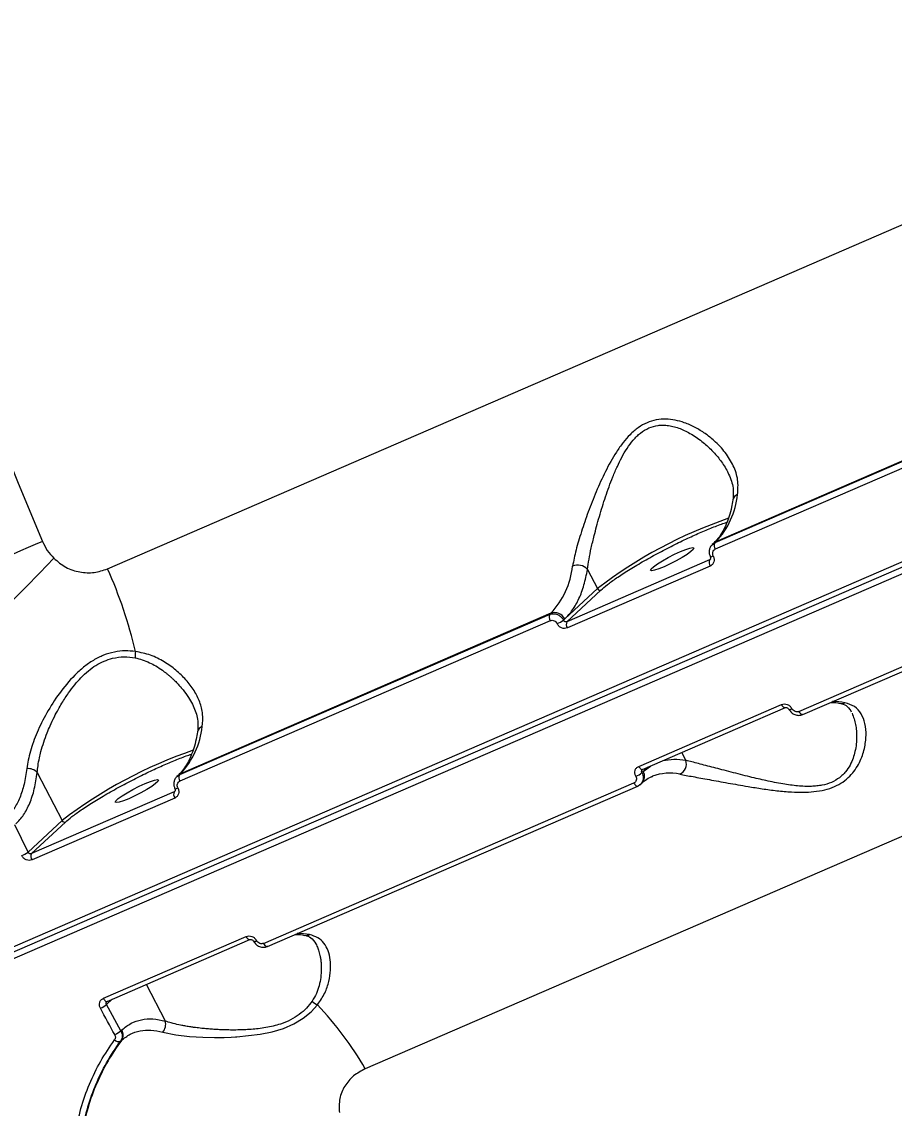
# Model space of a CAD drawing. Header units: millimetres. Extents: x -6332 to 8932, y -6739 to 7096.
# Drawn here: x -2761.2 to -2599.8, y -2393.5 to -2192.6 of the extents above; entities that cross this region are included whole.
import ezdxf

# ---------------------------------------------------------------- set-up
doc = ezdxf.new("R2010")
doc.units = ezdxf.units.MM
for name, color, linetype in [('DIKOM_ОБЪЕКТ', 7, 'Continuous'), ('DIKOM_РАЗМЕР_ЗОНА', 7, 'Continuous'), ('DIKOM_РАЗМЕР_ОБЪЕКТА', 7, 'Continuous')]:
    doc.layers.add(name, color=color, linetype=linetype)
doc.styles.add('style1', font='arial.ttf', dxfattribs={"width": 0.8})
doc.dimstyles.new('1-50', dxfattribs={"dimtxt": 300, "dimasz": 200, "dimexe": 100, "dimexo": 0, "dimgap": 100, "dimtad": 1, "dimtxsty": 'style1', "dimcen": 200, "dimclrd": 7, "dimclre": 7, "dimclrt": 7, "dimadec": 1, "dimazin": 2, "dimtfac": 1, "dimtmove": 0, "dimatfit": 2, "dimfxl": 0, "dimlwd": 25, "dimlwe": 18, "dimarcsym": 0})

# ---------------------------------------------------------------- blocks, each defined once
blk = doc.blocks.new('*D9')
at = {"layer": 'Defpoints', "color": 0, "transparency": 16777216}
for p in [(777.17, 5593.97), (-4228.73, -3389.78), (7301.72, -3389.78)]:
    blk.add_point(p, dxfattribs=at)
at = {"layer": 'DIKOM_РАЗМЕР_ОБЪЕКТА', "color": 7, "lineweight": 18, "transparency": 16777216}
for p, q in [((777.17, 5593.97), (7401.72, 5593.97)), ((-4228.73, -3389.78), (7401.72, -3389.78))]:
    blk.add_line(p, q, dxfattribs=at)
at = {"layer": 'DIKOM_РАЗМЕР_ОБЪЕКТА', "color": 7, "lineweight": 25, "transparency": 16777216}
blk.add_line((7301.72, 5393.97), (7301.72, -3189.78), dxfattribs=at)
at = {"layer": 'DIKOM_РАЗМЕР_ОБЪЕКТА', "color": 7, "transparency": 16777216}
for points in [[(7268.39, 5393.97), (7335.06, 5393.97), (7301.72, 5593.97)], [(7268.39, -3189.78), (7335.06, -3189.78), (7301.72, -3389.78)]]:
    blk.add_solid(points, dxfattribs=at)
at = {"layer": 'DIKOM_РАЗМЕР_ОБЪЕКТА', "color": 7, "transparency": 16777216, "insert": (7048.55, 1153.71), "char_height": 300, "attachment_point": 5, "rotation": 90, "style": 'style1'}
blk.add_mtext('9000', dxfattribs=at)
blk = doc.blocks.new('*D10')
at = {"layer": 'Defpoints', "color": 0, "transparency": 16777216}
for p in [(4034.78, 3636.59), (-4490.85, -1960.46), (4034.78, -5533.39)]:
    blk.add_point(p, dxfattribs=at)
at = {"layer": 'DIKOM_РАЗМЕР_ОБЪЕКТА', "color": 7, "lineweight": 18, "transparency": 16777216}
for p, q in [((4034.78, 3636.59), (4034.78, -5633.39)), ((-4490.85, -1960.46), (-4490.85, -5633.39))]:
    blk.add_line(p, q, dxfattribs=at)
at = {"layer": 'DIKOM_РАЗМЕР_ОБЪЕКТА', "color": 7, "lineweight": 25, "transparency": 16777216}
blk.add_line((-4290.85, -5533.39), (3834.78, -5533.39), dxfattribs=at)
at = {"layer": 'DIKOM_РАЗМЕР_ОБЪЕКТА', "color": 7, "transparency": 16777216}
for points in [[(-4290.85, -5500.05), (-4290.85, -5566.72), (-4490.85, -5533.39)], [(3834.78, -5500.05), (3834.78, -5566.72), (4034.78, -5533.39)]]:
    blk.add_solid(points, dxfattribs=at)
at = {"layer": 'DIKOM_РАЗМЕР_ОБЪЕКТА', "color": 7, "transparency": 16777216, "insert": (308.03, -5280.21), "char_height": 300, "attachment_point": 5, "style": 'style1'}
blk.add_mtext('8500', dxfattribs=at)
blk = doc.blocks.new('*D11')
at = {"layer": 'Defpoints', "color": 0, "transparency": 16777216}
for p in [(1114.35, 7096.35), (-4349.59, -4627.34), (8831.76, -4627.34)]:
    blk.add_point(p, dxfattribs=at)
at = {"layer": 'DIKOM_РАЗМЕР_ЗОНА', "color": 7, "lineweight": 18, "transparency": 16777216}
for p, q in [((1114.35, 7096.35), (8931.76, 7096.35)), ((-4349.59, -4627.34), (8931.76, -4627.34))]:
    blk.add_line(p, q, dxfattribs=at)
at = {"layer": 'DIKOM_РАЗМЕР_ЗОНА', "color": 7, "lineweight": 25, "transparency": 16777216}
blk.add_line((8831.76, 6896.35), (8831.76, -4427.34), dxfattribs=at)
at = {"layer": 'DIKOM_РАЗМЕР_ЗОНА', "color": 7, "transparency": 16777216}
for points in [[(8798.42, 6896.35), (8865.09, 6896.35), (8831.76, 7096.35)], [(8798.42, -4427.34), (8865.09, -4427.34), (8831.76, -4627.34)]]:
    blk.add_solid(points, dxfattribs=at)
at = {"layer": 'DIKOM_РАЗМЕР_ЗОНА', "color": 7, "transparency": 16777216, "insert": (8578.59, 1308.2), "char_height": 300, "attachment_point": 5, "rotation": 90, "style": 'style1'}
blk.add_mtext('11750', dxfattribs=at)
blk = doc.blocks.new('*D12')
at = {"layer": 'Defpoints', "color": 0, "transparency": 16777216}
for p in [(6134.38, 3354.85), (-6332, -2644.93), (6134.38, -6639)]:
    blk.add_point(p, dxfattribs=at)
at = {"layer": 'DIKOM_РАЗМЕР_ЗОНА', "color": 7, "lineweight": 18, "transparency": 16777216}
for p, q in [((6134.38, 3354.85), (6134.38, -6739)), ((-6332, -2644.93), (-6332, -6739))]:
    blk.add_line(p, q, dxfattribs=at)
at = {"layer": 'DIKOM_РАЗМЕР_ЗОНА', "color": 7, "lineweight": 25, "transparency": 16777216}
blk.add_line((-6132, -6639), (5934.38, -6639), dxfattribs=at)
at = {"layer": 'DIKOM_РАЗМЕР_ЗОНА', "color": 7, "transparency": 16777216}
for points in [[(-6132, -6605.67), (-6132, -6672.33), (-6332, -6639)], [(5934.38, -6605.67), (5934.38, -6672.33), (6134.38, -6639)]]:
    blk.add_solid(points, dxfattribs=at)
at = {"layer": 'DIKOM_РАЗМЕР_ЗОНА', "color": 7, "transparency": 16777216, "insert": (-98.81, -6385.83), "char_height": 300, "attachment_point": 5, "style": 'style1'}
blk.add_mtext('12500', dxfattribs=at)

msp = doc.modelspace()

# ---------------------------------------------------------------- linework, layer by layer
at = {"layer": 'DIKOM_ОБЪЕКТ', "color": 7, "linetype": 'Continuous', "lineweight": 15}
for p, q in [((-2745.279, -2293.706), (-2456.422, -2168.609)), ((-2391.728, -2202.974), (-2791.176, -2375.967)), ((-2790.441, -2376.575), (-2390.994, -2203.583)), ((-2790.266, -2377.732), (-2390.818, -2204.74)), ((-2564.466, -2259.254), (-2632.967, -2288.92)), ((-2564.245, -2259.048), (-2632.745, -2288.714)), ((-2408.755, -2261.055), (-2697.612, -2386.153)), ((-2564.367, -2260.41), (-2632.867, -2290.076)), ((-2633.48, -2289.287), (-2632.967, -2288.92)), ((-2633.198, -2289.009), (-2633.42, -2289.216)), ((-2632.967, -2288.92), (-2632.745, -2288.714)), ((-2633.927, -2292.045), (-2660.337, -2303.482)), ((-2633.753, -2291.883), (-2633.927, -2292.045)), ((-2617.396, -2320.082), (-2548.895, -2290.416)), ((-2616.681, -2320.652), (-2548.181, -2290.986)), ((-2633.824, -2293.205), (-2660.234, -2304.644)), ((-2656.518, -2293.811), (-2654.679, -2297.377)), ((-2660.723, -2302.985), (-2654.679, -2297.377)), ((-2660.337, -2303.482), (-2654.04, -2297.638)), ((-2663.503, -2302.145), (-2732.003, -2331.811)), ((-2663.282, -2301.939), (-2731.782, -2331.606)), ((-2663.282, -2301.939), (-2663.503, -2302.145)), ((-2663.403, -2303.301), (-2731.904, -2332.967)), ((-2660.958, -2303.204), (-2660.723, -2302.985)), ((-2647.038, -2330.235), (-2620.628, -2318.798)), ((-2646.321, -2330.811), (-2619.911, -2319.374)), ((-2607.824, -2319.979), (-2607.73, -2320.151)), ((-2638.314, -2329.116), (-2639.061, -2327.667)), ((-2646.197, -2331.159), (-2644.842, -2330.172)), ((-2645.387, -2330.407), (-2646.197, -2331.159)), ((-2758.302, -2331.374), (-2753.716, -2340.267)), ((-2732.516, -2332.177), (-2732.003, -2331.811)), ((-2732.234, -2331.901), (-2732.457, -2332.107)), ((-2732.003, -2331.811), (-2731.782, -2331.606)), ((-2646.197, -2331.159), (-2646.431, -2331.376)), ((-2646.387, -2330.857), (-2646.36, -2330.824)), ((-2644.678, -2332.145), (-2644.477, -2332.061)), ((-2716.432, -2362.972), (-2647.932, -2333.306)), ((-2715.718, -2363.543), (-2647.218, -2333.877)), ((-2647.218, -2333.877), (-2647.161, -2333.839)), ((-2646.709, -2333.546), (-2646.487, -2333.339)), ((-2732.963, -2334.935), (-2759.373, -2346.373)), ((-2732.861, -2336.097), (-2759.271, -2347.534)), ((-2732.79, -2334.774), (-2732.963, -2334.935)), ((-2759.995, -2346.094), (-2753.716, -2340.267)), ((-2759.995, -2346.094), (-2762.458, -2341.074)), ((-2759.373, -2346.373), (-2753.076, -2340.529)), ((-2746.075, -2373.127), (-2719.665, -2361.689)), ((-2745.357, -2373.702), (-2718.948, -2362.265)), ((-2734.604, -2377.335), (-2738.098, -2370.558)), ((-2744.424, -2373.298), (-2745.468, -2374.267)), ((-2742.835, -2379.13), (-2745.468, -2374.267)), ((-2745.424, -2373.748), (-2745.397, -2373.714)), ((-2742.634, -2378.943), (-2742.835, -2379.13)), ((-2742.914, -2381.078), (-2742.729, -2380.906))]:
    msp.add_line(p, q, dxfattribs=at)
at = {"layer": 'DIKOM_ОБЪЕКТ', "color": 7, "linetype": 'Continuous', "lineweight": 15, "flags": 128}
for points in [[(-2814.42, -2086.028), (-2813.069, -2096.106), (-2811.522, -2106.306), (-2809.78, -2116.615), (-2807.846, -2127.027), (-2805.72, -2137.53), (-2803.406, -2148.115), (-2800.905, -2158.771), (-2798.22, -2169.491), (-2795.353, -2180.263), (-2792.306, -2191.075), (-2789.083, -2201.921), (-2785.687, -2212.789), (-2782.12, -2223.669), (-2778.386, -2234.549), (-2774.489, -2245.423), (-2770.432, -2256.278), (-2766.219, -2267.103), (-2761.854, -2277.891), (-2757.34, -2288.629)], [(-2757.34, -2288.629), (-2758.662, -2289.202), (-2760.007, -2289.783), (-2761.373, -2290.373), (-2762.758, -2290.971), (-2764.16, -2291.575), (-2765.577, -2292.186), (-2767.007, -2292.8), (-2768.447, -2293.419)], [(-2639.323, -2290.517), (-2638.338, -2290.121), (-2637.555, -2289.87), (-2637.038, -2289.785), (-2636.829, -2289.874), (-2636.943, -2290.128), (-2637.374, -2290.527), (-2638.084, -2291.039), (-2639.018, -2291.622), (-2640.098, -2292.23), (-2641.238, -2292.812), (-2642.346, -2293.322), (-2643.331, -2293.718), (-2644.114, -2293.969), (-2644.631, -2294.053), (-2644.841, -2293.965), (-2644.726, -2293.712), (-2644.296, -2293.312), (-2643.585, -2292.8), (-2642.652, -2292.216), (-2641.571, -2291.609), (-2640.431, -2291.027), (-2639.323, -2290.517)], [(-2633.198, -2289.009), (-2633.05, -2288.888), (-2632.745, -2288.714)], [(-2755.255, -2291.745), (-2757.805, -2294.434), (-2760.488, -2297.164), (-2763.278, -2299.91), (-2766.147, -2302.644), (-2769.067, -2305.339), (-2772.009, -2307.968), (-2774.944, -2310.506), (-2777.843, -2312.927), (-2780.677, -2315.207), (-2783.419, -2317.326), (-2786.041, -2319.26), (-2788.518, -2320.991), (-2790.824, -2322.501), (-2792.938, -2323.777), (-2794.838, -2324.806)], [(-2620.628, -2318.798), (-2620.534, -2318.958), (-2620.431, -2319.099), (-2620.323, -2319.217), (-2620.215, -2319.306), (-2620.111, -2319.365), (-2620.013, -2319.389), (-2619.927, -2319.38), (-2619.911, -2319.374)], [(-2616.681, -2320.652), (-2616.697, -2320.658), (-2616.72, -2320.664)], [(-2647.038, -2330.235), (-2646.943, -2330.396), (-2646.84, -2330.537), (-2646.733, -2330.654), (-2646.625, -2330.744), (-2646.52, -2330.802), (-2646.423, -2330.827), (-2646.337, -2330.817), (-2646.321, -2330.811)], [(-2732.234, -2331.901), (-2732.086, -2331.778), (-2731.782, -2331.606)], [(-2738.36, -2333.407), (-2737.375, -2333.012), (-2736.592, -2332.761), (-2736.075, -2332.676), (-2735.865, -2332.765), (-2735.98, -2333.018), (-2736.41, -2333.418), (-2737.121, -2333.93), (-2738.054, -2334.513), (-2739.135, -2335.12), (-2740.275, -2335.703), (-2741.383, -2336.213), (-2742.368, -2336.609), (-2743.151, -2336.86), (-2743.668, -2336.945), (-2743.877, -2336.856), (-2743.762, -2336.602), (-2743.332, -2336.203), (-2742.622, -2335.69), (-2741.688, -2335.108), (-2740.608, -2334.5), (-2739.467, -2333.918), (-2738.36, -2333.407)], [(-2647.932, -2333.306), (-2647.837, -2333.465), (-2647.735, -2333.605), (-2647.628, -2333.721), (-2647.52, -2333.81), (-2647.416, -2333.868), (-2647.319, -2333.892), (-2647.233, -2333.882), (-2647.218, -2333.877)], [(-2719.665, -2361.689), (-2719.57, -2361.849), (-2719.467, -2361.99), (-2719.36, -2362.107), (-2719.252, -2362.197), (-2719.147, -2362.255), (-2719.05, -2362.28), (-2718.963, -2362.27), (-2718.948, -2362.265)], [(-2715.718, -2363.543), (-2715.733, -2363.549), (-2715.757, -2363.555)], [(-2746.075, -2373.127), (-2745.98, -2373.286), (-2745.877, -2373.427), (-2745.77, -2373.545), (-2745.662, -2373.634), (-2745.557, -2373.692), (-2745.46, -2373.717), (-2745.373, -2373.709), (-2745.357, -2373.702)], [(-2735.097, -2379.397), (-2732.666, -2379.9), (-2730.124, -2380.192), (-2727.673, -2380.338), (-2725.516, -2380.382), (-2723.752, -2380.363), (-2722.443, -2380.317), (-2721.632, -2380.274), (-2721.425, -2380.26), (-2721.371, -2380.257), (-2721.357, -2380.256), (-2721.353, -2380.256), (-2721.352, -2380.256), (-2721.351, -2380.256), (-2721.351, -2380.256), (-2721.351, -2380.256), (-2721.351, -2380.256), (-2721.351, -2380.256), (-2721.351, -2380.256), (-2717.045, -2379.768), (-2714.871, -2379.318), (-2712.77, -2378.686), (-2710.816, -2377.844), (-2709.092, -2376.801), (-2707.636, -2375.599), (-2706.46, -2374.307)], [(-2743.973, -2379.844), (-2744.304, -2379.236), (-2744.635, -2378.628), (-2744.965, -2378.019), (-2745.295, -2377.41), (-2745.625, -2376.8), (-2745.954, -2376.19), (-2746.283, -2375.58), (-2746.612, -2374.969)]]:
    msp.add_lwpolyline(points, dxfattribs=at)
at = {"layer": 'DIKOM_ОБЪЕКТ', "color": 7, "linetype": 'Continuous', "lineweight": 15}
for centre, radius, start, end in [((-2643.757, -2278.381), 15.101, 316.81875, 353.93218), ((-2628.283, -2281.248), 1.351, 109.79395, 167.68879), ((-2602.863, -2364.893), 85.108, 108.88119, 127.50465), ((-2631.904, -2289.411), 1.17, 155.23364, 214.65152), ((-2632.861, -2292.535), 1.173, 155.27938, 214.82236), ((-2633.823, -2290.415), 1.078, 271.48683, 302.06129), ((-2824.483, -2328.852), 86.652, 13.24948, 23.92898), ((-2674.293, -2291.605), 15.101, 316.81917, 353.93176), ((-2658.337, -2295.496), 2.48, 42.81735, 112.26978), ((-2654.217, -2297.158), 0.511, 205.28056, 290.27588), ((-2662.44, -2302.635), 1.17, 155.23364, 214.65152), ((-2662.577, -2303.867), 2.053, 25.44647, 110.07336), ((-2664.758, -2297.564), 6.801, 292.67933, 303.97471), ((-2659.269, -2303.973), 1.175, 155.30661, 214.78687), ((-2736.77, -2309.714), 3.444, 167.90301, 187.67425), ((-2610.886, -2328.459), 10.191, 78.74017, 91.69629), ((-2619.118, -2318.973), 0.734, 259.39269, 305.77519), ((-2616.541, -2319.773), 0.909, 199.83302, 258.58897), ((-2609.521, -2317.052), 1.545, 260.0023, 293.87495), ((-2742.802, -2321.268), 15.11, 316.82992, 353.92543), ((-2727.319, -2324.139), 1.351, 109.79307, 167.6877), ((-2701.888, -2407.805), 85.132, 108.88393, 127.50198), ((-2640.399, -2329.739), 2.176, 296.37451, 16.65224), ((-2760.059, -2333.102), 2.465, 44.51696, 94.0818), ((-2730.941, -2332.301), 1.171, 155.23559, 214.64957), ((-2649.123, -2328.278), 4.104, 292.16114, 310.9872), ((-2647.744, -2332.062), 1.792, 314.55537, 30.28244), ((-2641.307, -2340.664), 9.169, 78.20381, 110.22918), ((-2732.854, -2333.322), 1.061, 271.24302, 302.3051), ((-2731.896, -2335.426), 1.175, 155.30355, 214.78993), ((-2753.252, -2340.047), 0.513, 205.38225, 290.02784), ((-2763.765, -2340.51), 6.738, 292.6271, 304.02815), ((-2758.305, -2346.864), 1.176, 155.32735, 214.76613), ((-2718.152, -2361.877), 0.722, 258.98488, 306.18043), ((-2709.894, -2371.064), 9.905, 78.5766, 91.90722), ((-2708.556, -2359.957), 1.531, 259.84337, 294.03296), ((-2715.577, -2362.664), 0.909, 199.83369, 258.5833), ((-2748.159, -2371.17), 4.103, 292.16077, 310.99023), ((-2705.37, -2371.578), 2.938, 224.80429, 248.2222), ((-2755.216, -2419.95), 66.787, 30.40091, 43.11199), ((-2736.834, -2377.892), 2.298, 319.08164, 14.03468), ((-2745.413, -2376.284), 3.84, 292.03056, 312.16438), ((-2744.26, -2379.849), 1.861, 325.36895, 29.10205), ((-2743.261, -2380.134), 1.005, 222.43165, 290.20093)]:
    msp.add_arc(centre, radius, start, end, dxfattribs=at)
for points, knots in [([(-2628.74, -2279.977), (-2628.68, -2279.063), (-2628.559, -2277.246), (-2629.447, -2274.628), (-2630.94, -2272.185), (-2632.787, -2270.206), (-2634.716, -2268.67), (-2636.565, -2267.532), (-2638.449, -2266.696), (-2640.263, -2266.189), (-2642.007, -2265.983), (-2643.764, -2266.106), (-2645.515, -2266.636), (-2647.166, -2267.573), (-2648.647, -2268.848), (-2649.988, -2270.389), (-2651.56, -2272.634), (-2653.239, -2275.695), (-2654.937, -2279.458), (-2656.411, -2283.22), (-2657.664, -2286.865), (-2658.696, -2290.309), (-2659.083, -2292.238), (-2659.277, -2293.201)], [0, 0, 0, 0, 0.0628345, 0.1250273, 0.1875491, 0.249658, 0.2915474, 0.3336367, 0.3744982, 0.4070898, 0.437193, 0.4692326, 0.4998115, 0.53042, 0.5624862, 0.5926569, 0.6253269, 0.6879351, 0.750114, 0.8127565, 0.8751745, 0.937676, 1, 1, 1, 1]), ([(-2656.518, -2293.811), (-2656.431, -2293.196), (-2656.257, -2291.962), (-2655.822, -2289.845), (-2655.342, -2287.81), (-2654.831, -2285.853), (-2654.329, -2284.064), (-2653.771, -2282.213), (-2653.179, -2280.377), (-2652.538, -2278.539), (-2651.822, -2276.66), (-2651.048, -2274.852), (-2650.184, -2273.084), (-2649.228, -2271.435), (-2648.271, -2270.123), (-2647.407, -2269.201), (-2646.477, -2268.364), (-2645.684, -2267.944), (-2645.15, -2267.661)], [0, 0, 0, 0, 0.0819346, 0.1645643, 0.2495767, 0.3087211, 0.3743895, 0.4368928, 0.4995633, 0.5618028, 0.6239416, 0.6915973, 0.7490028, 0.8116346, 0.8744814, 0.9065509, 0.9369604, 1, 1, 1, 1]), ([(-2645.15, -2267.661), (-2644.593, -2267.471), (-2643.764, -2267.188), (-2642.626, -2267.127), (-2641.697, -2267.178), (-2640.69, -2267.36), (-2639.63, -2267.681), (-2638.58, -2268.116), (-2637.501, -2268.674), (-2636.416, -2269.352), (-2635.375, -2270.116), (-2634.392, -2270.947), (-2633.468, -2271.838), (-2632.625, -2272.771), (-2631.87, -2273.723), (-2631.211, -2274.692), (-2630.769, -2275.415), (-2630.578, -2275.817), (-2630.553, -2275.869)], [0, 0, 0, 0, 0.0882479, 0.1311899, 0.1764829, 0.2340554, 0.2927621, 0.3528541, 0.416306, 0.488969, 0.5616052, 0.6294784, 0.7041414, 0.7793001, 0.8465205, 0.9173245, 0.9891948, 1, 1, 1, 1]), ([(-2630.547, -2275.867), (-2630.171, -2276.733), (-2629.419, -2278.463), (-2629.544, -2280.139), (-2629.606, -2280.976)], [0, 0, 0, 0, 0.500442, 1, 1, 1, 1]), ([(-2629.616, -2280.96), (-2629.694, -2281.422), (-2629.878, -2282.5), (-2630.292, -2284.004), (-2630.828, -2285.487), (-2631.46, -2286.79), (-2632.184, -2287.901), (-2632.769, -2288.632), (-2633.132, -2288.931), (-2633.204, -2288.99)], [0, 0, 0, 0, 0.1229634, 0.2871659, 0.4514914, 0.6167342, 0.7844461, 0.9572684, 1, 1, 1, 1]), ([(-2635.461, -2286.933), (-2634.68, -2286.605), (-2633.071, -2285.928), (-2631.477, -2285.326), (-2630.8, -2285.124), (-2630.713, -2285.098)], [0, 0, 0, 0, 0.45123, 0.9294712, 1, 1, 1, 1]), ([(-2654.04, -2297.638), (-2653.669, -2297.315), (-2652.906, -2296.651), (-2651.169, -2295.404), (-2648.988, -2293.982), (-2646.411, -2292.441), (-2643.601, -2290.878), (-2640.739, -2289.392), (-2637.979, -2288.049), (-2636.284, -2287.298), (-2635.461, -2286.933)], [0, 0, 0, 0, 0.1165092, 0.2400017, 0.3686319, 0.4999931, 0.6313524, 0.7599945, 0.883491, 1, 1, 1, 1]), ([(-2757.34, -2288.629), (-2757.064, -2289.202), (-2756.512, -2290.345), (-2755.674, -2291.279), (-2755.255, -2291.745)], [0, 0, 0, 0, 0.5005068, 1, 1, 1, 1]), ([(-2633.464, -2289.258), (-2633.59, -2289.411), (-2633.844, -2289.717), (-2634.011, -2290.306), (-2634.016, -2290.923), (-2633.868, -2291.303), (-2633.795, -2291.492)], [0, 0, 0, 0, 0.2528658, 0.5047419, 0.7537673, 1, 1, 1, 1]), ([(-2633.25, -2291.328), (-2633.296, -2291.206), (-2633.386, -2290.961), (-2633.342, -2290.583), (-2633.172, -2290.257), (-2632.969, -2290.137), (-2632.867, -2290.076)], [0, 0, 0, 0, 0.25065, 0.4997331, 0.7500219, 1, 1, 1, 1]), ([(-2755.255, -2291.745), (-2754.527, -2292.356), (-2753.074, -2293.575), (-2750.434, -2294.41), (-2747.752, -2294.538), (-2746.103, -2293.983), (-2745.279, -2293.706)], [0, 0, 0, 0, 0.2506791, 0.5004203, 0.7502467, 1, 1, 1, 1]), ([(-2633.25, -2291.328), (-2633.182, -2291.513), (-2633.046, -2291.88), (-2633.112, -2292.447), (-2633.367, -2292.934), (-2633.672, -2293.115), (-2633.824, -2293.205)], [0, 0, 0, 0, 0.2507314, 0.5004304, 0.7501731, 1, 1, 1, 1]), ([(-2633.795, -2291.492), (-2633.773, -2291.542), (-2633.732, -2291.639), (-2633.722, -2291.771), (-2633.743, -2291.882), (-2633.782, -2291.934), (-2633.802, -2291.959)], [0, 0, 0, 0, 0.2677395, 0.5204272, 0.7635666, 1, 1, 1, 1]), ([(-2660.723, -2302.985), (-2660.225, -2302.459), (-2659.228, -2301.407), (-2658.053, -2299.267), (-2657.105, -2296.778), (-2656.714, -2294.8), (-2656.518, -2293.811)], [0, 0, 0, 0, 0.250002, 0.4999916, 0.7499732, 1, 1, 1, 1]), ([(-2663.503, -2302.145), (-2663.282, -2302.079), (-2662.943, -2301.977), (-2662.447, -2302.032), (-2662.002, -2302.167), (-2661.581, -2302.421), (-2661.203, -2302.788), (-2661.044, -2303.058), (-2660.958, -2303.204)], [0, 0, 0, 0, 0.2414116, 0.3686778, 0.4999934, 0.7008919, 0.8382486, 1, 1, 1, 1]), ([(-2663.403, -2303.301), (-2663.288, -2303.268), (-2663.057, -2303.202), (-2662.683, -2303.291), (-2662.347, -2303.504), (-2662.206, -2303.727), (-2662.136, -2303.839)], [0, 0, 0, 0, 0.2507491, 0.5001437, 0.7499619, 1, 1, 1, 1]), ([(-2660.234, -2304.644), (-2660.407, -2304.694), (-2660.752, -2304.794), (-2661.315, -2304.66), (-2661.82, -2304.341), (-2662.031, -2304.006), (-2662.136, -2303.839)], [0, 0, 0, 0, 0.2505334, 0.5001876, 0.7499475, 1, 1, 1, 1]), ([(-2660.337, -2303.482), (-2660.393, -2303.498), (-2660.478, -2303.523), (-2660.6, -2303.508), (-2660.713, -2303.47), (-2660.818, -2303.4), (-2660.905, -2303.302), (-2660.94, -2303.238), (-2660.958, -2303.204)], [0, 0, 0, 0, 0.2443228, 0.3708305, 0.5000328, 0.7197323, 0.8532376, 1, 1, 1, 1]), ([(-2740.138, -2308.992), (-2740.772, -2308.935), (-2742.039, -2308.82), (-2744.035, -2309.043), (-2746.025, -2309.624), (-2747.946, -2310.587), (-2749.74, -2311.858), (-2751.925, -2313.851), (-2754.298, -2316.717), (-2756.609, -2320.354), (-2758.4, -2323.985), (-2759.698, -2327.496), (-2760.056, -2329.595), (-2760.235, -2330.644)], [0, 0, 0, 0, 0.0636282, 0.127184, 0.1905677, 0.2535803, 0.3167209, 0.3794302, 0.5039692, 0.6283853, 0.7519362, 0.8760918, 1, 1, 1, 1]), ([(-2758.302, -2331.374), (-2758.261, -2330.958), (-2758.175, -2330.08), (-2757.931, -2328.78), (-2757.581, -2327.328), (-2757.115, -2325.782), (-2756.528, -2324.179), (-2755.874, -2322.617), (-2755.188, -2321.16), (-2754.455, -2319.77), (-2753.774, -2318.594), (-2753.141, -2317.587), (-2752.356, -2316.429), (-2751.402, -2315.17), (-2750.189, -2313.787), (-2748.896, -2312.577), (-2747.001, -2311.137), (-2745.42, -2310.593), (-2744.354, -2310.226)], [0, 0, 0, 0, 0.0592504, 0.1249156, 0.1752712, 0.2496564, 0.3218311, 0.3747027, 0.4414092, 0.4993702, 0.5442181, 0.5859549, 0.6246337, 0.6904708, 0.7500107, 0.8152114, 0.8753821, 1, 1, 1, 1]), ([(-2744.354, -2310.226), (-2743.641, -2310.108), (-2742.214, -2309.87), (-2740.861, -2310.073), (-2740.183, -2310.174)], [0, 0, 0, 0, 0.4995997, 1, 1, 1, 1]), ([(-2740.183, -2310.174), (-2739.752, -2310.276), (-2738.833, -2310.493), (-2737.57, -2311.022), (-2736.321, -2311.687), (-2735.429, -2312.268), (-2734.784, -2312.737), (-2734.394, -2313.038), (-2733.975, -2313.377), (-2733.534, -2313.759), (-2733.2, -2314.065), (-2732.818, -2314.432), (-2732.366, -2314.885), (-2731.819, -2315.488), (-2731.094, -2316.366), (-2730.32, -2317.42), (-2729.82, -2318.341), (-2729.591, -2318.761)], [0, 0, 0, 0, 0.089047, 0.189495, 0.2776281, 0.3788186, 0.4098586, 0.4443324, 0.4822171, 0.5235407, 0.5682704, 0.5790126, 0.6372606, 0.7066529, 0.7567359, 0.8888989, 1, 1, 1, 1]), ([(-2727.777, -2322.867), (-2727.714, -2322.096), (-2727.588, -2320.56), (-2728.175, -2318.328), (-2729.225, -2316.203), (-2730.722, -2314.224), (-2732.591, -2312.417), (-2734.796, -2310.859), (-2737.296, -2309.568), (-2739.19, -2309.184), (-2740.138, -2308.992)], [0, 0, 0, 0, 0.1259324, 0.2508716, 0.3755845, 0.500835, 0.6250932, 0.7501514, 0.8750281, 1, 1, 1, 1]), ([(-2611.494, -2318.406), (-2611.081, -2318.41), (-2610.545, -2318.415), (-2609.935, -2318.56), (-2609.795, -2318.593)], [0, 0, 0, 0, 0.7702928, 1, 1, 1, 1]), ([(-2729.584, -2318.758), (-2729.225, -2319.568), (-2728.474, -2321.268), (-2728.584, -2322.974), (-2728.642, -2323.868)], [0, 0, 0, 0, 0.4763707, 1, 1, 1, 1]), ([(-2639.432, -2331.689), (-2638.662, -2331.832), (-2637.131, -2332.116), (-2634.026, -2332.676), (-2630.58, -2333.308), (-2627.239, -2333.899), (-2624.181, -2334.387), (-2621.494, -2334.748), (-2618.959, -2334.98), (-2616.67, -2335.047), (-2614.593, -2334.944), (-2612.624, -2334.623), (-2610.798, -2334.026), (-2609.22, -2333.155), (-2607.949, -2332.076), (-2606.942, -2330.843), (-2605.943, -2329.129), (-2605.2, -2326.938), (-2604.905, -2324.476), (-2605.111, -2322.274), (-2605.82, -2320.45), (-2607.003, -2319.062), (-2608.265, -2318.663), (-2608.896, -2318.464)], [0, 0, 0, 0, 0.0628376, 0.1250324, 0.1875536, 0.2496605, 0.29155, 0.3336362, 0.374497, 0.4070905, 0.4371938, 0.4692328, 0.4998058, 0.5304174, 0.5624885, 0.5926625, 0.6253355, 0.6879409, 0.7501196, 0.8127579, 0.8751687, 0.9376717, 1, 1, 1, 1]), ([(-2620.628, -2318.798), (-2620.455, -2318.748), (-2620.109, -2318.647), (-2619.537, -2318.772), (-2619.021, -2319.081), (-2618.8, -2319.406), (-2618.689, -2319.569)], [0, 0, 0, 0, 0.2505463, 0.5002345, 0.7501741, 1, 1, 1, 1]), ([(-2619.95, -2319.386), (-2619.893, -2319.369), (-2619.779, -2319.334), (-2619.576, -2319.38), (-2619.384, -2319.5), (-2619.297, -2319.629), (-2619.253, -2319.694)], [0, 0, 0, 0, 0.2417838, 0.4879922, 0.7407373, 1, 1, 1, 1]), ([(-2619.253, -2319.694), (-2619.113, -2319.9), (-2618.831, -2320.312), (-2618.162, -2320.705), (-2617.412, -2320.864), (-2616.952, -2320.731), (-2616.72, -2320.664)], [0, 0, 0, 0, 0.2471754, 0.4961048, 0.7466952, 1, 1, 1, 1]), ([(-2617.396, -2320.082), (-2617.512, -2320.115), (-2617.743, -2320.182), (-2618.124, -2320.099), (-2618.469, -2319.895), (-2618.616, -2319.677), (-2618.689, -2319.569)], [0, 0, 0, 0, 0.2507029, 0.5000724, 0.7496552, 1, 1, 1, 1]), ([(-2609.774, -2318.576), (-2609.391, -2318.674), (-2608.624, -2318.871), (-2608.076, -2319.612), (-2607.803, -2319.983)], [0, 0, 0, 0, 0.4996136, 1, 1, 1, 1]), ([(-2607.58, -2320.425), (-2607.442, -2320.761), (-2607.171, -2321.416), (-2606.909, -2322.507), (-2606.75, -2323.647), (-2606.704, -2324.848), (-2606.779, -2326.132), (-2606.992, -2327.42), (-2607.364, -2328.73), (-2607.909, -2329.997), (-2608.587, -2331.046), (-2609.285, -2331.815), (-2610.096, -2332.522), (-2611.33, -2333.252), (-2612.814, -2333.69), (-2614.074, -2333.877), (-2615.142, -2333.952), (-2616.342, -2333.947), (-2617.654, -2333.859), (-2619.003, -2333.705), (-2620.442, -2333.481), (-2621.954, -2333.2), (-2623.472, -2332.88), (-2624.978, -2332.537), (-2626.557, -2332.157), (-2628.229, -2331.738), (-2629.965, -2331.294), (-2631.61, -2330.867), (-2633.692, -2330.324), (-2636.099, -2329.701), (-2637.573, -2329.312), (-2638.314, -2329.116)], [0, 0, 0, 0, 0.038861, 0.0758574, 0.1129416, 0.1497871, 0.1865539, 0.226596, 0.2605869, 0.2976538, 0.3348435, 0.353825, 0.3718259, 0.409135, 0.4461939, 0.4642249, 0.4832449, 0.5074256, 0.5320819, 0.5573104, 0.5839628, 0.6144765, 0.6449856, 0.6734698, 0.7048403, 0.7415275, 0.7783489, 0.8172346, 0.852256, 0.9257896, 1, 1, 1, 1]), ([(-2728.652, -2323.851), (-2728.731, -2324.313), (-2728.915, -2325.392), (-2729.328, -2326.894), (-2729.865, -2328.379), (-2730.496, -2329.682), (-2731.221, -2330.792), (-2731.806, -2331.524), (-2732.168, -2331.822), (-2732.24, -2331.881)], [0, 0, 0, 0, 0.1229938, 0.2871638, 0.4515135, 0.6167534, 0.7844628, 0.9572817, 1, 1, 1, 1]), ([(-2734.498, -2329.823), (-2733.717, -2329.495), (-2732.108, -2328.819), (-2730.514, -2328.215), (-2729.837, -2328.015), (-2729.75, -2327.99)], [0, 0, 0, 0, 0.451244, 0.929496, 1, 1, 1, 1]), ([(-2753.076, -2340.529), (-2752.706, -2340.207), (-2751.942, -2339.541), (-2750.206, -2338.294), (-2748.025, -2336.873), (-2745.448, -2335.332), (-2742.638, -2333.769), (-2739.775, -2332.284), (-2737.015, -2330.941), (-2735.32, -2330.189), (-2734.498, -2329.823)], [0, 0, 0, 0, 0.1165207, 0.2400126, 0.3686408, 0.4999996, 0.6313588, 0.7599822, 0.8834775, 1, 1, 1, 1]), ([(-2647.575, -2332.079), (-2647.648, -2331.899), (-2647.795, -2331.541), (-2647.74, -2330.986), (-2647.494, -2330.506), (-2647.19, -2330.325), (-2647.038, -2330.235)], [0, 0, 0, 0, 0.2507259, 0.5002122, 0.7500835, 1, 1, 1, 1]), ([(-2642.539, -2329.174), (-2641.891, -2329.048), (-2640.564, -2328.791), (-2639.076, -2329.006), (-2638.314, -2329.116)], [0, 0, 0, 0, 0.4883035, 1, 1, 1, 1]), ([(-2760.235, -2330.644), (-2760.381, -2331.635), (-2760.674, -2333.613), (-2761.496, -2336.088), (-2762.563, -2338.194), (-2763.501, -2339.203), (-2763.971, -2339.708)], [0, 0, 0, 0, 0.2513178, 0.5018665, 0.7502636, 1, 1, 1, 1]), ([(-2762.257, -2340.887), (-2761.762, -2340.356), (-2760.775, -2339.298), (-2759.648, -2337.087), (-2758.776, -2334.49), (-2758.46, -2332.414), (-2758.302, -2331.374)], [0, 0, 0, 0, 0.249812, 0.4982498, 0.7487959, 1, 1, 1, 1]), ([(-2732.5, -2332.149), (-2732.627, -2332.302), (-2732.88, -2332.607), (-2733.048, -2333.197), (-2733.052, -2333.814), (-2732.905, -2334.194), (-2732.831, -2334.383)], [0, 0, 0, 0, 0.252872, 0.5051193, 0.7537649, 1, 1, 1, 1]), ([(-2647.575, -2332.079), (-2647.526, -2332.198), (-2647.43, -2332.437), (-2647.464, -2332.807), (-2647.628, -2333.126), (-2647.831, -2333.246), (-2647.932, -2333.306)], [0, 0, 0, 0, 0.2505127, 0.499833, 0.7500003, 1, 1, 1, 1]), ([(-2646.431, -2331.376), (-2646.364, -2331.529), (-2646.239, -2331.811), (-2646.171, -2332.31), (-2646.225, -2332.768), (-2646.395, -2333.166), (-2646.664, -2333.55), (-2646.964, -2333.725), (-2647.161, -2333.839)], [0, 0, 0, 0, 0.161863, 0.2992939, 0.500503, 0.6317121, 0.7587047, 1, 1, 1, 1]), ([(-2646.431, -2331.376), (-2646.448, -2331.343), (-2646.48, -2331.279), (-2646.504, -2331.159), (-2646.496, -2331.043), (-2646.454, -2330.942), (-2646.389, -2330.847), (-2646.314, -2330.803), (-2646.264, -2330.774)], [0, 0, 0, 0, 0.1472757, 0.2804941, 0.5005345, 0.6293949, 0.755923, 1, 1, 1, 1]), ([(-2646.481, -2333.359), (-2646.25, -2333.154), (-2645.689, -2332.657), (-2645.039, -2332.253), (-2644.578, -2332.117), (-2644.511, -2332.097)], [0, 0, 0, 0, 0.3755473, 0.9091044, 1, 1, 1, 1]), ([(-2732.287, -2334.219), (-2732.219, -2334.403), (-2732.082, -2334.771), (-2732.149, -2335.337), (-2732.404, -2335.825), (-2732.708, -2336.006), (-2732.861, -2336.097)], [0, 0, 0, 0, 0.2506745, 0.5003224, 0.7500124, 1, 1, 1, 1]), ([(-2732.831, -2334.383), (-2732.81, -2334.433), (-2732.768, -2334.53), (-2732.758, -2334.661), (-2732.779, -2334.773), (-2732.819, -2334.825), (-2732.838, -2334.85)], [0, 0, 0, 0, 0.267617, 0.5201578, 0.7631403, 1, 1, 1, 1]), ([(-2732.287, -2334.219), (-2732.332, -2334.096), (-2732.422, -2333.852), (-2732.379, -2333.474), (-2732.208, -2333.149), (-2732.005, -2333.027), (-2731.904, -2332.967)], [0, 0, 0, 0, 0.2506957, 0.4998174, 0.7496786, 1, 1, 1, 1]), ([(-2647.257, -2333.889), (-2647.148, -2333.84), (-2646.931, -2333.741), (-2646.754, -2333.583), (-2646.666, -2333.504)], [0, 0, 0, 0, 0.498281, 1, 1, 1, 1]), ([(-2759.373, -2346.373), (-2759.429, -2346.389), (-2759.514, -2346.414), (-2759.637, -2346.398), (-2759.75, -2346.361), (-2759.854, -2346.291), (-2759.942, -2346.194), (-2759.976, -2346.128), (-2759.995, -2346.094)], [0, 0, 0, 0, 0.2442804, 0.3707942, 0.4999457, 0.7196379, 0.8522155, 1, 1, 1, 1]), ([(-2759.271, -2347.534), (-2759.444, -2347.584), (-2759.789, -2347.684), (-2760.352, -2347.551), (-2760.857, -2347.232), (-2761.067, -2346.897), (-2761.173, -2346.729)], [0, 0, 0, 0, 0.2505331, 0.5001987, 0.7499478, 1, 1, 1, 1]), ([(-2719.665, -2361.689), (-2719.492, -2361.638), (-2719.145, -2361.538), (-2718.574, -2361.663), (-2718.057, -2361.972), (-2717.836, -2362.297), (-2717.726, -2362.459)], [0, 0, 0, 0, 0.2505436, 0.500249, 0.7501626, 1, 1, 1, 1]), ([(-2718.987, -2362.277), (-2718.93, -2362.259), (-2718.815, -2362.224), (-2718.613, -2362.272), (-2718.42, -2362.39), (-2718.334, -2362.519), (-2718.29, -2362.585)], [0, 0, 0, 0, 0.2419033, 0.488336, 0.7406561, 1, 1, 1, 1]), ([(-2718.29, -2362.585), (-2718.15, -2362.791), (-2717.868, -2363.203), (-2717.198, -2363.595), (-2716.449, -2363.756), (-2715.988, -2363.622), (-2715.757, -2363.555)], [0, 0, 0, 0, 0.24715, 0.4960539, 0.7466774, 1, 1, 1, 1]), ([(-2716.432, -2362.972), (-2716.548, -2363.006), (-2716.779, -2363.072), (-2717.161, -2362.991), (-2717.505, -2362.785), (-2717.652, -2362.568), (-2717.726, -2362.459)], [0, 0, 0, 0, 0.2506867, 0.4998544, 0.7497065, 1, 1, 1, 1]), ([(-2710.531, -2361.297), (-2710.118, -2361.3), (-2709.582, -2361.305), (-2708.972, -2361.45), (-2708.831, -2361.484)], [0, 0, 0, 0, 0.7702936, 1, 1, 1, 1]), ([(-2708.81, -2361.466), (-2708.412, -2361.576), (-2707.576, -2361.805), (-2707.037, -2362.612), (-2706.755, -2363.033)], [0, 0, 0, 0, 0.4771956, 1, 1, 1, 1]), ([(-2706.46, -2374.307), (-2705.974, -2373.598), (-2705.003, -2372.181), (-2704.307, -2369.978), (-2703.982, -2367.887), (-2704.04, -2365.963), (-2704.441, -2364.267), (-2705.205, -2362.881), (-2706.316, -2361.831), (-2707.393, -2361.514), (-2707.933, -2361.355)], [0, 0, 0, 0, 0.1255223, 0.2507908, 0.3751323, 0.5003488, 0.6252616, 0.7505269, 0.8751656, 1, 1, 1, 1]), ([(-2706.766, -2363.042), (-2706.692, -2363.18), (-2706.493, -2363.552), (-2706.236, -2364.272), (-2706.052, -2364.952), (-2705.947, -2365.478), (-2705.893, -2365.797), (-2705.831, -2366.255), (-2705.792, -2366.677), (-2705.775, -2367.004), (-2705.763, -2367.267), (-2705.756, -2367.66), (-2705.771, -2368.215), (-2705.809, -2368.754), (-2705.902, -2369.599), (-2706.13, -2370.75), (-2706.613, -2372.246), (-2707.172, -2373.177), (-2707.455, -2373.649)], [0, 0, 0, 0, 0.0521842, 0.1405759, 0.2415128, 0.2689755, 0.3007024, 0.3366894, 0.4030943, 0.4220174, 0.427876, 0.4765436, 0.5303282, 0.5781167, 0.6198943, 0.7523066, 0.874724, 1, 1, 1, 1]), ([(-2746.612, -2374.969), (-2746.685, -2374.79), (-2746.832, -2374.432), (-2746.777, -2373.876), (-2746.53, -2373.397), (-2746.227, -2373.217), (-2746.075, -2373.127)], [0, 0, 0, 0, 0.2504383, 0.5003803, 0.7500133, 1, 1, 1, 1]), ([(-2745.468, -2374.267), (-2745.485, -2374.233), (-2745.517, -2374.17), (-2745.541, -2374.049), (-2745.532, -2373.934), (-2745.491, -2373.833), (-2745.426, -2373.738), (-2745.351, -2373.694), (-2745.301, -2373.665)], [0, 0, 0, 0, 0.147249, 0.2804702, 0.5005099, 0.6293979, 0.7558906, 1, 1, 1, 1]), ([(-2707.455, -2373.649), (-2707.782, -2374.083), (-2708.435, -2374.953), (-2709.778, -2376.144), (-2711.409, -2377.154), (-2713.08, -2377.831), (-2714.633, -2378.267), (-2716.012, -2378.549), (-2717.376, -2378.745), (-2718.74, -2378.876), (-2720.12, -2378.958), (-2721.414, -2378.99), (-2722.614, -2378.988), (-2723.718, -2378.965), (-2724.819, -2378.92), (-2725.864, -2378.856), (-2726.874, -2378.776), (-2727.92, -2378.675), (-2728.699, -2378.583), (-2729.362, -2378.497), (-2729.984, -2378.408), (-2730.764, -2378.283), (-2731.493, -2378.15), (-2732.409, -2377.96), (-2733.481, -2377.706), (-2734.246, -2377.453), (-2734.604, -2377.335)], [0, 0, 0, 0, 0.0626, 0.1252533, 0.1877372, 0.2503419, 0.291466, 0.3331164, 0.3757594, 0.4140408, 0.455597, 0.5004958, 0.5326471, 0.5675942, 0.6053475, 0.6396469, 0.6718577, 0.7087035, 0.7501837, 0.7573537, 0.7833849, 0.8216998, 0.8507095, 0.8746452, 0.9413545, 1, 1, 1, 1]), ([(-2790.81, -2377.869), (-2790.1, -2379.246), (-2787.887, -2383.546), (-2784.064, -2390.729), (-2779.326, -2399.449), (-2774.45, -2408.179), (-2769.453, -2416.9), (-2764.343, -2425.586), (-2759.127, -2434.219), (-2753.815, -2442.782), (-2748.411, -2451.261), (-2742.923, -2459.644), (-2737.356, -2467.918), (-2731.718, -2476.073), (-2726.011, -2484.099), (-2720.243, -2491.987), (-2714.418, -2499.729), (-2708.541, -2507.317), (-2702.618, -2514.742), (-2696.653, -2521.999), (-2690.651, -2529.08), (-2684.618, -2535.98), (-2678.556, -2542.691), (-2672.473, -2549.21), (-2666.372, -2555.529), (-2660.257, -2561.646), (-2654.133, -2567.553), (-2648.006, -2573.248), (-2641.878, -2578.726), (-2635.754, -2583.982), (-2629.64, -2589.013), (-2623.538, -2593.817), (-2617.453, -2598.386), (-2611.389, -2602.724), (-2605.35, -2606.822), (-2599.34, -2610.68), (-2593.363, -2614.295), (-2587.421, -2617.665), (-2581.52, -2620.788), (-2575.661, -2623.66), (-2569.849, -2626.282), (-2564.085, -2628.652), (-2558.375, -2630.765), (-2552.719, -2632.623), (-2547.121, -2634.221), (-2541.583, -2635.561), (-2536.108, -2636.637), (-2530.697, -2637.453), (-2525.356, -2637.993), (-2520.607, -2638.27), (-2517.679, -2638.249), (-2516.474, -2638.24)], [0, 0, 0, 0, 0.0090736, 0.028313, 0.0478363, 0.0675913, 0.087538, 0.1076427, 0.1278791, 0.1482283, 0.1686718, 0.1891978, 0.209792, 0.2304476, 0.2511536, 0.2719037, 0.2926928, 0.3135144, 0.3343625, 0.3552357, 0.3761293, 0.3970394, 0.4179635, 0.4389001, 0.4598452, 0.4807984, 0.5017569, 0.5227198, 0.5436854, 0.5646528, 0.585621, 0.6065901, 0.6275583, 0.6485272, 0.6694954, 0.6904638, 0.7114326, 0.7324034, 0.7533772, 0.7743555, 0.7953407, 0.8163353, 0.8373422, 0.8583655, 0.8794093, 0.9004792, 0.9215809, 0.9427214, 0.9639083, 0.9851504, 1, 1, 1, 1]), ([(-2742.634, -2378.943), (-2742.086, -2378.507), (-2740.992, -2377.636), (-2739.045, -2377.006), (-2736.929, -2376.832), (-2735.38, -2377.167), (-2734.604, -2377.335)], [0, 0, 0, 0, 0.2512936, 0.5017766, 0.7504705, 1, 1, 1, 1]), ([(-2743.973, -2379.844), (-2743.935, -2379.926), (-2743.861, -2380.091), (-2743.837, -2380.353), (-2743.876, -2380.604), (-2743.961, -2380.743), (-2744.003, -2380.813)], [0, 0, 0, 0, 0.2516179, 0.5009588, 0.7506655, 1, 1, 1, 1]), ([(-2742.835, -2379.13), (-2742.747, -2379.34), (-2742.584, -2379.732), (-2742.586, -2380.301), (-2742.703, -2380.748), (-2742.849, -2380.976), (-2742.914, -2381.078)], [0, 0, 0, 0, 0.3141091, 0.5852619, 0.8142454, 1, 1, 1, 1]), ([(-2742.729, -2380.906), (-2742.208, -2380.491), (-2741.166, -2379.663), (-2739.317, -2379.067), (-2737.306, -2378.908), (-2735.835, -2379.234), (-2735.097, -2379.397)], [0, 0, 0, 0, 0.2512215, 0.5016618, 0.7500699, 1, 1, 1, 1]), ([(-2751.262, -2398.168), (-2750.951, -2396.594), (-2750.33, -2393.449), (-2748.711, -2388.966), (-2746.662, -2384.695), (-2744.889, -2382.107), (-2744.003, -2380.813)], [0, 0, 0, 0, 0.2507247, 0.5013339, 0.7506848, 1, 1, 1, 1]), ([(-2742.729, -2380.906), (-2743.588, -2382.151), (-2745.318, -2384.662), (-2747.366, -2388.837), (-2749.028, -2393.298), (-2749.701, -2396.464), (-2750.04, -2398.06)], [0, 0, 0, 0, 0.244057, 0.4920473, 0.7440661, 1, 1, 1, 1]), ([(-2750.04, -2398.06), (-2749.852, -2397.058), (-2749.472, -2395.028), (-2748.604, -2392.027), (-2747.341, -2388.653), (-2745.539, -2384.914), (-2743.805, -2382.379), (-2742.914, -2381.078)], [0, 0, 0, 0, 0.1627797, 0.3299091, 0.5013722, 0.7439999, 1, 1, 1, 1]), ([(-2697.612, -2386.153), (-2698.371, -2386.558), (-2699.889, -2387.367), (-2701.506, -2389.304), (-2702.515, -2391.632), (-2702.445, -2393.366), (-2702.41, -2394.235)], [0, 0, 0, 0, 0.2497314, 0.4995933, 0.74928, 1, 1, 1, 1])]:
    msp.add_open_spline(points, degree=3, knots=knots, dxfattribs=at)

# ---------------------------------------------------------------- dimensions: what is measured, and where the dimension line sits
at = {"layer": 'DIKOM_РАЗМЕР_ЗОНА'}
dim = msp.add_linear_dim(base=(8831.757, -4627.344), p1=(1114.346, 7096.351), p2=(-4349.589, -4627.344), angle=90, text='11750', dimstyle='1-50', dxfattribs=at)
dim.commit()
dim.dimension.update_dxf_attribs({"geometry": '*D11', "text_midpoint": (8831.757, 1308.196), "dimtype": 160})
dim = msp.add_linear_dim(base=(6134.379, -6639), p1=(-6332, -2644.933), p2=(6134.379, 3354.853), text='12500', dimstyle='1-50', dxfattribs=at)
dim.commit()
dim.dimension.update_dxf_attribs({"geometry": '*D12', "text_midpoint": (-98.81, -6639), "dimtype": 160})
at = {"layer": 'DIKOM_РАЗМЕР_ОБЪЕКТА'}
dim = msp.add_linear_dim(base=(7301.722, -3389.779), p1=(777.17, 5593.968), p2=(-4228.728, -3389.779), angle=90, text='9000', dimstyle='1-50', dxfattribs=at)
dim.commit()
dim.dimension.update_dxf_attribs({"geometry": '*D9', "text_midpoint": (7301.722, 1153.714), "dimtype": 160})
dim = msp.add_linear_dim(base=(4034.777, -5533.386), p1=(-4490.848, -1960.464), p2=(4034.777, 3636.587), text='8500', dimstyle='1-50', dxfattribs=at)
dim.commit()
dim.dimension.update_dxf_attribs({"geometry": '*D10', "text_midpoint": (308.034, -5533.386), "dimtype": 160})

doc.saveas('drawing.dxf')
